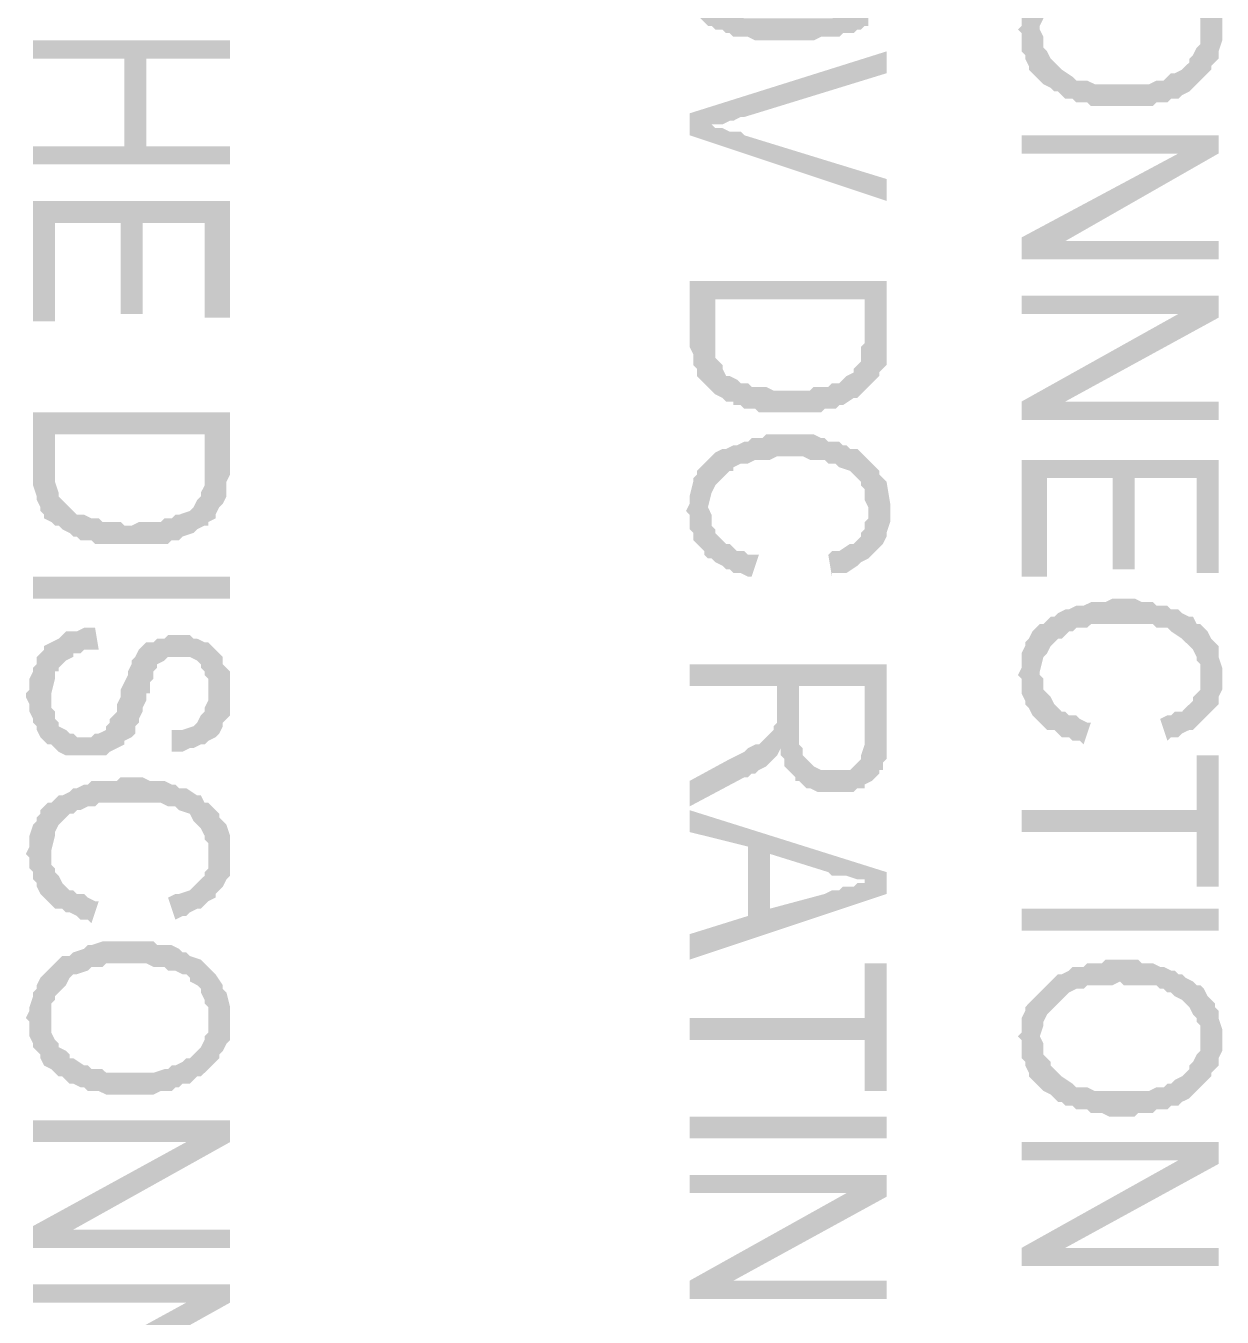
# Model space of a CAD drawing. Header units: inches. Extents: x -186 to 186, y -282 to 282.
# Drawn here: x -14.3 to -2.15, y 40.33 to 53.44 of the extents above; entities that cross this region are included whole.
import ezdxf

# ---------------------------------------------------------------- set-up
doc = ezdxf.new("R2010")
doc.units = ezdxf.units.IN
doc.header["$MEASUREMENT"] = 0
doc.layers.add('H', color=7, linetype='CONTINUOUS', lineweight=100)

msp = doc.modelspace()

# ---------------------------------------------------------------- hatches: boundary and pattern name
at = {"layer": 'H', "linetype": 'Continuous'}
for points in [[(-5.741, 53.481), (-5.741, 53.852), (-5.741, 53.815), (-5.778, 53.741), (-5.815, 53.667), (-5.852, 53.63), (-5.889, 53.593), (-5.926, 53.556), (-5.963, 53.556), (-6, 53.556), (-6.037, 53.556), (-6.111, 53.519), (-6.148, 53.519), (-6.222, 53.519), (-6.259, 53.519), (-6.852, 53.519), (-6.889, 53.519), (-6.963, 53.519), (-7, 53.519), (-7.074, 53.556), (-7.111, 53.556), (-7.148, 53.556), (-7.185, 53.556), (-7.222, 53.593), (-7.259, 53.63), (-7.296, 53.667), (-7.333, 53.704), (-7.37, 53.741), (-7.37, 53.778), (-7.37, 53.815), (-7.37, 54.185), (-7.481, 54.111), (-7.519, 54.074), (-7.519, 54.037), (-7.556, 54), (-7.556, 53.926), (-7.556, 53.889), (-7.593, 53.815), (-7.556, 53.815), (-7.556, 53.741), (-7.556, 53.704), (-7.556, 53.667), (-7.519, 53.63), (-7.481, 53.556), (-7.444, 53.519), (-7.407, 53.481), (-7.37, 53.444), (-7.333, 53.444), (-7.296, 53.407), (-7.222, 53.407), (-7.185, 53.37), (-7.148, 53.37), (-7.111, 53.333), (-7.037, 53.333), (-7, 53.333), (-6.963, 53.333), (-6.889, 53.296), (-6.778, 53.296), (-6.704, 53.296), (-6.407, 53.296), (-6.333, 53.296), (-6.296, 53.296), (-6.222, 53.333), (-6.148, 53.333), (-6.111, 53.333), (-6.037, 53.333), (-6, 53.37), (-5.963, 53.37), (-5.889, 53.37), (-5.852, 53.407), (-5.815, 53.407), (-5.778, 53.444), (-5.741, 53.444)], [(-2.148, 53.407), (-2.148, 53.481), (-2.148, 53.556), (-2.185, 53.593), (-2.185, 53.667), (-2.222, 53.704), (-2.222, 53.741), (-2.296, 53.815), (-2.333, 53.889), (-2.37, 53.926), (-2.407, 53.963), (-2.444, 53.963), (-2.519, 54), (-2.556, 54.037), (-2.593, 54.037), (-2.63, 54.074), (-2.667, 54.111), (-2.741, 54.111), (-2.778, 54.148), (-2.852, 54.148), (-2.889, 54.148), (-2.963, 54.148), (-3, 54.185), (-3.333, 54.185), (-3.37, 54.148), (-3.444, 54.148), (-3.519, 54.148), (-3.556, 54.148), (-3.63, 54.111), (-3.667, 54.111), (-3.704, 54.074), (-3.778, 54.037), (-3.815, 54.037), (-3.852, 54), (-3.889, 53.963), (-3.926, 53.963), (-3.963, 53.889), (-4.037, 53.815), (-4.074, 53.778), (-4.111, 53.741), (-4.148, 53.704), (-4.148, 53.667), (-4.185, 53.63), (-4.185, 53.519), (-4.185, 53.444), (-4.222, 53.407), (-4.185, 53.37), (-4.185, 53.259), (-4.185, 53.185), (-4.148, 53.148), (-4.148, 53.111), (-4.111, 53.037), (-4.111, 53), (-4.074, 52.963), (-4.037, 52.926), (-4, 52.889), (-4, 53.444), (-3.963, 53.519), (-3.963, 53.556), (-3.926, 53.63), (-3.889, 53.667), (-3.852, 53.704), (-3.815, 53.741), (-3.778, 53.778), (-3.741, 53.815), (-3.704, 53.852), (-3.63, 53.889), (-3.556, 53.889), (-3.519, 53.926), (-3.444, 53.926), (-3.407, 53.963), (-3.259, 53.963), (-3.185, 53.963), (-3.148, 53.963), (-3, 53.963), (-2.963, 53.926), (-2.889, 53.926), (-2.815, 53.926), (-2.778, 53.889), (-2.741, 53.889), (-2.704, 53.852), (-2.667, 53.852), (-2.63, 53.815), (-2.556, 53.815), (-2.556, 53.778), (-2.519, 53.741), (-2.481, 53.704), (-2.444, 53.63), (-2.407, 53.593), (-2.407, 53.556), (-2.37, 53.519), (-2.37, 52.889), (-2.333, 52.926), (-2.296, 52.963), (-2.259, 53), (-2.259, 53.037), (-2.222, 53.074), (-2.185, 53.111), (-2.185, 53.185), (-2.148, 53.296), (-2.148, 53.333)], [(-2.37, 52.889), (-2.37, 53.37), (-2.37, 53.296), (-2.37, 53.259), (-2.407, 53.222), (-2.444, 53.148), (-2.481, 53.111), (-2.481, 53.074), (-2.519, 53.037), (-2.556, 53), (-2.63, 52.963), (-2.667, 52.963), (-2.704, 52.926), (-2.741, 52.889), (-2.778, 52.889), (-2.815, 52.889), (-2.889, 52.852), (-2.926, 52.852), (-3, 52.852), (-3.333, 52.852), (-3.407, 52.852), (-3.444, 52.852), (-3.519, 52.889), (-3.556, 52.889), (-3.63, 52.889), (-3.667, 52.926), (-3.778, 53), (-3.852, 53.074), (-3.889, 53.111), (-3.926, 53.185), (-3.963, 53.222), (-3.963, 53.296), (-3.963, 53.333), (-4, 53.407), (-4, 52.889), (-3.963, 52.852), (-3.889, 52.815), (-3.852, 52.778), (-3.815, 52.778), (-3.778, 52.741), (-3.741, 52.704), (-3.667, 52.704), (-3.63, 52.667), (-3.593, 52.667), (-3.519, 52.667), (-3.481, 52.63), (-3.407, 52.63), (-3.37, 52.63), (-3.296, 52.63), (-3.037, 52.63), (-3, 52.63), (-2.926, 52.63), (-2.852, 52.63), (-2.815, 52.667), (-2.778, 52.667), (-2.704, 52.667), (-2.667, 52.704), (-2.63, 52.704), (-2.593, 52.704), (-2.556, 52.741), (-2.481, 52.778), (-2.407, 52.852)], [(-12.222, 53.111), (-12.222, 53.296), (-14.222, 53.296), (-14.222, 53.111), (-13.296, 53.111), (-13.296, 52.222), (-13.074, 53.111)], [(-12.222, 52.037), (-12.222, 52.222), (-13.074, 52.222), (-13.074, 53.111), (-13.296, 52.222), (-14.222, 52.222), (-14.222, 52.037)], [(-5.556, 52.963), (-5.556, 53.185), (-7.556, 52.556), (-7.333, 52.444), (-7.259, 52.444), (-7.222, 52.444), (-7.148, 52.481), (-7.111, 52.481), (-7.037, 52.519), (-7, 52.519)], [(-5.556, 51.667), (-5.556, 51.889), (-7, 52.333), (-7.037, 52.37), (-7.111, 52.37), (-7.148, 52.37), (-7.222, 52.407), (-7.296, 52.407), (-7.333, 52.444), (-7.556, 52.556), (-7.556, 52.333)], [(-2.185, 52.148), (-2.185, 52.333), (-4.185, 52.333), (-4.185, 52.148), (-2.593, 52.148)], [(-2.185, 52.148), (-2.593, 52.148), (-4.185, 51.296), (-3.741, 51.259)], [(-12.222, 50.481), (-12.222, 51.667), (-14.222, 51.667), (-14.222, 50.444), (-14, 50.444), (-14, 51.444), (-13.333, 51.444), (-13.333, 50.519), (-13.111, 50.519), (-13.111, 51.444), (-12.481, 51.444), (-12.481, 50.481)], [(-2.185, 51.074), (-2.185, 51.259), (-3.741, 51.259), (-4.185, 51.296), (-4.185, 51.074)], [(-5.556, 50.296), (-5.556, 50.852), (-7.556, 50.852), (-7.556, 50.185), (-7.519, 50.111), (-7.519, 50), (-7.481, 49.963), (-7.481, 49.889), (-7.444, 49.852), (-7.407, 49.815), (-7.37, 49.778), (-7.333, 49.741), (-7.296, 50.667), (-5.778, 50.667), (-5.778, 50.296), (-5.778, 49.741), (-5.741, 49.778), (-5.704, 49.815), (-5.667, 49.852), (-5.63, 49.889), (-5.63, 49.926), (-5.556, 50), (-5.556, 50.074), (-5.556, 50.111), (-5.556, 50.185), (-5.556, 50.222)], [(-5.778, 49.741), (-5.778, 50.296), (-5.778, 50.222), (-5.815, 50.185), (-5.815, 50.111), (-5.815, 50.074), (-5.815, 50.037), (-5.852, 50), (-5.889, 49.963), (-5.889, 49.926), (-5.963, 49.889), (-6, 49.852), (-6.037, 49.815), (-6.111, 49.815), (-6.148, 49.778), (-6.185, 49.778), (-6.222, 49.778), (-6.296, 49.778), (-6.333, 49.741), (-6.481, 49.741), (-6.519, 49.741), (-6.593, 49.741), (-6.667, 49.741), (-6.704, 49.741), (-6.778, 49.778), (-6.815, 49.778), (-6.889, 49.778), (-6.926, 49.778), (-6.963, 49.815), (-7.037, 49.815), (-7.074, 49.852), (-7.148, 49.889), (-7.185, 49.889), (-7.222, 49.963), (-7.222, 50), (-7.259, 50.037), (-7.296, 50.074), (-7.296, 50.185), (-7.296, 50.667), (-7.333, 49.741), (-7.296, 49.704), (-7.222, 49.667), (-7.185, 49.63), (-7.111, 49.63), (-7.111, 49.593), (-7.037, 49.593), (-7, 49.556), (-6.963, 49.556), (-6.889, 49.556), (-6.852, 49.519), (-6.778, 49.519), (-6.704, 49.519), (-6.333, 49.519), (-6.296, 49.519), (-6.222, 49.519), (-6.185, 49.556), (-6.148, 49.556), (-6.074, 49.556), (-6.037, 49.593), (-6, 49.593), (-5.889, 49.667), (-5.852, 49.667), (-5.815, 49.704)], [(-2.185, 50.481), (-2.185, 50.704), (-4.185, 50.704), (-4.185, 50.519), (-2.593, 50.519)], [(-2.185, 50.481), (-2.593, 50.519), (-4.185, 49.63), (-3.741, 49.63)], [(-2.185, 49.444), (-2.185, 49.63), (-3.741, 49.63), (-4.185, 49.63), (-4.185, 49.444)], [(-12.222, 48.963), (-12.222, 49.519), (-14.222, 49.519), (-14.222, 48.815), (-14.222, 48.778), (-14.185, 48.667), (-14.185, 48.63), (-14.148, 48.556), (-14.148, 48.519), (-14.111, 48.481), (-14.111, 48.444), (-14.037, 48.407), (-14, 48.37), (-14, 49.296), (-12.481, 49.296), (-12.481, 48.963), (-12.444, 48.37), (-12.444, 48.407), (-12.37, 48.444), (-12.37, 48.481), (-12.333, 48.556), (-12.296, 48.593), (-12.259, 48.667), (-12.259, 48.704), (-12.259, 48.778), (-12.259, 48.815), (-12.222, 48.889)], [(-12.444, 48.37), (-12.481, 48.963), (-12.481, 48.889), (-12.481, 48.815), (-12.481, 48.778), (-12.519, 48.704), (-12.519, 48.667), (-12.556, 48.63), (-12.593, 48.556), (-12.63, 48.519), (-12.741, 48.481), (-12.778, 48.481), (-12.815, 48.444), (-12.889, 48.444), (-12.926, 48.407), (-12.963, 48.407), (-13.037, 48.407), (-13.148, 48.407), (-13.222, 48.37), (-13.296, 48.37), (-13.333, 48.407), (-13.407, 48.407), (-13.481, 48.407), (-13.519, 48.407), (-13.556, 48.444), (-13.63, 48.444), (-13.704, 48.481), (-13.778, 48.481), (-13.815, 48.519), (-13.852, 48.556), (-13.889, 48.593), (-13.926, 48.63), (-13.963, 48.667), (-13.963, 48.704), (-14, 48.815), (-14, 49.296), (-14, 48.37), (-13.963, 48.37), (-13.926, 48.333), (-13.852, 48.296), (-13.815, 48.259), (-13.778, 48.259), (-13.741, 48.222), (-13.667, 48.222), (-13.63, 48.222), (-13.593, 48.185), (-13.519, 48.185), (-13.481, 48.185), (-13.407, 48.185), (-13.037, 48.185), (-12.963, 48.185), (-12.926, 48.185), (-12.852, 48.185), (-12.815, 48.222), (-12.778, 48.222), (-12.741, 48.222), (-12.704, 48.259), (-12.593, 48.296), (-12.556, 48.333), (-12.481, 48.37)], [(-5.741, 49.037), (-5.778, 49.074), (-5.815, 49.111), (-5.852, 49.148), (-5.926, 49.148), (-5.963, 49.185), (-6, 49.185), (-6.037, 49.222), (-6.074, 49.222), (-6.148, 49.222), (-6.185, 49.259), (-6.222, 49.259), (-6.296, 49.296), (-6.333, 49.296), (-6.407, 49.296), (-6.63, 49.296), (-6.704, 49.296), (-6.778, 49.296), (-6.815, 49.259), (-6.852, 49.259), (-6.926, 49.259), (-6.963, 49.222), (-7, 49.222), (-7.074, 49.185), (-7.111, 49.185), (-7.185, 49.148), (-7.222, 49.148), (-7.296, 49.111), (-7.333, 49.074), (-7.37, 49.037), (-7.407, 49), (-7.444, 48.963), (-7.481, 48.926), (-7.481, 48.889), (-7.519, 48.852), (-7.519, 48.815), (-7.556, 48.667), (-7.556, 48.593), (-7.593, 48.519), (-7.556, 48.481), (-7.556, 48.444), (-7.556, 48.37), (-7.556, 48.333), (-7.519, 48.296), (-7.519, 48.222), (-7.481, 48.185), (-7.444, 48.148), (-7.407, 48.111), (-7.407, 48.074), (-7.37, 48.037), (-7.37, 48.556), (-7.333, 48.704), (-7.296, 48.778), (-7.259, 48.815), (-7.222, 48.852), (-7.185, 48.889), (-7.148, 48.926), (-7.111, 48.926), (-7.111, 48.963), (-7.037, 49), (-7, 49), (-6.963, 49), (-6.889, 49.037), (-6.852, 49.037), (-6.778, 49.037), (-6.741, 49.037), (-6.667, 49.074), (-6.407, 49.074), (-6.333, 49.037), (-6.296, 49.037), (-6.222, 49.037), (-6.185, 49.037), (-6.148, 49), (-6.074, 49), (-6.037, 48.963), (-5.926, 48.926), (-5.889, 48.889), (-5.852, 48.852), (-5.815, 48.815), (-5.815, 48.778), (-5.778, 48.741), (-5.778, 48.704), (-5.778, 48.63), (-5.741, 48.556), (-5.741, 48.519)], [(-5.519, 48.519), (-5.519, 48.593), (-5.556, 48.815), (-5.593, 48.852), (-5.63, 48.889), (-5.63, 48.926), (-5.667, 48.963), (-5.704, 49), (-5.741, 49.037), (-5.741, 48.519), (-5.741, 48.444), (-5.778, 48.407), (-5.778, 48.333), (-5.815, 48.296), (-5.815, 48.259), (-5.852, 48.222), (-5.889, 48.185), (-5.926, 48.185), (-6.037, 48.111), (-6.111, 48.111), (-6.148, 48.074), (-6.111, 47.852), (-6.111, 47.889), (-6.037, 47.889), (-5.963, 47.889), (-5.852, 47.963), (-5.815, 48), (-5.741, 48.037), (-5.704, 48.074), (-5.667, 48.111), (-5.63, 48.148), (-5.593, 48.185), (-5.556, 48.259), (-5.556, 48.296), (-5.519, 48.407), (-5.519, 48.444)], [(-2.185, 47.889), (-2.185, 49.037), (-4.185, 49.037), (-4.185, 47.852), (-3.926, 47.852), (-3.926, 48.852), (-3.259, 48.852), (-3.259, 47.926), (-3.037, 47.926), (-3.037, 48.852), (-2.407, 48.852), (-2.407, 47.889)], [(-6.852, 48.074), (-6.889, 48.074), (-6.963, 48.074), (-7, 48.111), (-7.074, 48.111), (-7.111, 48.148), (-7.148, 48.185), (-7.185, 48.185), (-7.222, 48.222), (-7.296, 48.296), (-7.296, 48.333), (-7.333, 48.37), (-7.333, 48.444), (-7.333, 48.481), (-7.37, 48.556), (-7.37, 48.037), (-7.333, 48.037), (-7.296, 48), (-7.222, 47.963), (-7.185, 47.926), (-7.148, 47.926), (-7.111, 47.889), (-7.037, 47.889), (-6.963, 47.852), (-6.926, 47.852)], [(-14.222, 47.63), (-12.222, 47.63), (-12.222, 47.852), (-14.222, 47.852)], [(-2.37, 47.37), (-2.407, 47.37), (-2.444, 47.444), (-2.481, 47.444), (-2.556, 47.481), (-2.593, 47.519), (-2.63, 47.519), (-2.667, 47.519), (-2.704, 47.556), (-2.778, 47.556), (-2.815, 47.556), (-2.852, 47.593), (-2.926, 47.593), (-2.963, 47.593), (-3.037, 47.63), (-3.259, 47.63), (-3.333, 47.593), (-3.37, 47.593), (-3.444, 47.593), (-3.481, 47.593), (-3.556, 47.556), (-3.593, 47.556), (-3.63, 47.556), (-3.704, 47.519), (-3.741, 47.519), (-3.815, 47.481), (-3.852, 47.444), (-3.889, 47.444), (-3.963, 47.37), (-4, 47.37), (-4.037, 47.333), (-4.074, 47.296), (-4.111, 47.222), (-4.148, 47.185), (-4.148, 47.148), (-4.185, 47.074), (-4.185, 46.963), (-4.185, 46.926), (-4.222, 46.852), (-4.185, 46.815), (-4.185, 46.741), (-4.185, 46.704), (-4.185, 46.667), (-4.148, 46.593), (-4.148, 46.556), (-4.111, 46.519), (-4.074, 46.444), (-4.037, 46.407), (-4, 46.37), (-4, 46.852), (-4, 46.889), (-3.963, 47.037), (-3.926, 47.074), (-3.889, 47.148), (-3.852, 47.185), (-3.815, 47.222), (-3.778, 47.222), (-3.741, 47.259), (-3.704, 47.296), (-3.667, 47.296), (-3.63, 47.333), (-3.593, 47.333), (-3.519, 47.333), (-3.481, 47.37), (-3.407, 47.37), (-3.37, 47.37), (-3.296, 47.37), (-3.037, 47.37), (-2.963, 47.37), (-2.889, 47.37), (-2.852, 47.37), (-2.815, 47.333), (-2.778, 47.333), (-2.704, 47.333), (-2.667, 47.296), (-2.556, 47.222), (-2.519, 47.185), (-2.481, 47.148), (-2.444, 47.111), (-2.407, 47.037), (-2.407, 47), (-2.37, 46.963), (-2.37, 46.889), (-2.37, 46.852)], [(-13.556, 47.111), (-13.593, 47.333), (-13.704, 47.333), (-13.778, 47.296), (-13.815, 47.296), (-13.889, 47.296), (-13.926, 47.259), (-13.963, 47.222), (-14.037, 47.185), (-14.037, 46.63), (-14.037, 46.667), (-14, 46.815), (-14, 46.889), (-13.963, 46.889), (-13.963, 46.926), (-13.926, 46.963), (-13.889, 47), (-13.815, 47.037), (-13.815, 47.074), (-13.741, 47.074), (-13.704, 47.111), (-13.63, 47.111)], [(-2.148, 46.852), (-2.148, 46.926), (-2.185, 47.037), (-2.185, 47.074), (-2.185, 47.148), (-2.222, 47.185), (-2.259, 47.222), (-2.296, 47.296), (-2.333, 47.333), (-2.37, 47.37), (-2.37, 46.852), (-2.37, 46.778), (-2.37, 46.704), (-2.407, 46.667), (-2.444, 46.63), (-2.444, 46.593), (-2.481, 46.556), (-2.519, 46.519), (-2.556, 46.481), (-2.63, 46.481), (-2.667, 46.444), (-2.704, 46.444), (-2.778, 46.407), (-2.704, 46.185), (-2.667, 46.222), (-2.593, 46.222), (-2.556, 46.259), (-2.481, 46.296), (-2.444, 46.296), (-2.37, 46.37), (-2.333, 46.407), (-2.296, 46.444), (-2.259, 46.481), (-2.222, 46.519), (-2.185, 46.556), (-2.185, 46.63), (-2.148, 46.704), (-2.148, 46.778)], [(-12.222, 46.667), (-12.222, 46.778), (-12.222, 46.815), (-12.222, 46.889), (-12.259, 46.926), (-12.296, 46.963), (-12.296, 47.037), (-12.333, 47.074), (-12.37, 47.111), (-12.407, 47.148), (-12.444, 47.185), (-12.481, 47.185), (-12.556, 47.222), (-12.593, 47.222), (-12.63, 47.259), (-12.704, 47.259), (-12.778, 47.259), (-12.852, 47.259), (-12.889, 47.222), (-12.963, 47.222), (-13, 47.185), (-13.074, 47.185), (-13.111, 47.148), (-13.148, 47.111), (-13.185, 47.037), (-13.222, 47), (-13.222, 46.963), (-13.259, 46.889), (-13.259, 46.852), (-13.333, 46.704), (-13.333, 46.63), (-13.37, 46.556), (-13.37, 46.481), (-13.407, 46.444), (-13.444, 46.407), (-13.444, 46.37), (-13.481, 46.333), (-13.481, 46.296), (-13.556, 46.259), (-13.593, 46.259), (-13.63, 46.222), (-13.704, 46.222), (-13.778, 46.222), (-13.815, 46.259), (-13.852, 46.259), (-13.889, 46.296), (-13.963, 46.333), (-13.963, 46.37), (-14, 46.407), (-14, 46.481), (-14.037, 46.519), (-14.037, 46.556), (-14.037, 46.63), (-14.037, 47.185), (-14.111, 47.148), (-14.111, 47.111), (-14.148, 47.074), (-14.185, 47.037), (-14.185, 46.963), (-14.222, 46.926), (-14.222, 46.889), (-14.259, 46.815), (-14.259, 46.778), (-14.259, 46.704), (-14.296, 46.667), (-14.296, 46.63), (-14.259, 46.556), (-14.259, 46.519), (-14.259, 46.481), (-14.222, 46.407), (-14.222, 46.37), (-14.185, 46.333), (-14.185, 46.296), (-14.148, 46.222), (-14.111, 46.185), (-14.074, 46.148), (-14.037, 46.148), (-14, 46.111), (-13.963, 46.074), (-13.889, 46.037), (-13.852, 46.037), (-13.778, 46.037), (-13.556, 46.037), (-13.519, 46.037), (-13.481, 46.037), (-13.444, 46.074), (-13.37, 46.111), (-13.296, 46.148), (-13.296, 46.185), (-13.222, 46.222), (-13.185, 46.259), (-13.185, 46.333), (-13.148, 46.37), (-13.148, 46.407), (-13.111, 46.481), (-13.111, 46.519), (-13.074, 46.593), (-13.074, 46.667), (-13.037, 46.667), (-13.037, 46.778), (-13, 46.815), (-13, 46.889), (-12.963, 46.926), (-12.963, 46.963), (-12.889, 47), (-12.852, 47.037), (-12.815, 47.037), (-12.704, 47.037), (-12.667, 47.037), (-12.63, 47.037), (-12.556, 47), (-12.519, 46.963), (-12.519, 46.926), (-12.481, 46.889), (-12.481, 46.852), (-12.444, 46.815), (-12.444, 46.741), (-12.444, 46.667), (-12.444, 46.185), (-12.37, 46.222), (-12.333, 46.259), (-12.296, 46.333), (-12.296, 46.37), (-12.259, 46.407), (-12.222, 46.444), (-12.222, 46.556), (-12.222, 46.63)], [(-5.556, 46.222), (-5.556, 46.963), (-7.556, 46.963), (-7.556, 46.741), (-6.667, 46.741), (-6.667, 46.481), (-6.63, 46.111), (-6.63, 46.037), (-6.593, 46), (-6.593, 45.926), (-6.556, 45.889), (-6.519, 45.852), (-6.481, 45.815), (-6.481, 45.778), (-6.444, 45.778), (-6.444, 46.741), (-5.778, 46.741), (-5.778, 46.222), (-5.778, 45.741), (-5.704, 45.778), (-5.667, 45.815), (-5.63, 45.852), (-5.63, 45.889), (-5.593, 45.889), (-5.593, 45.963), (-5.556, 46), (-5.556, 46.037), (-5.556, 46.148)], [(-3.481, 46.37), (-3.519, 46.37), (-3.593, 46.407), (-3.63, 46.444), (-3.704, 46.444), (-3.741, 46.481), (-3.778, 46.481), (-3.815, 46.519), (-3.852, 46.556), (-3.889, 46.63), (-3.926, 46.667), (-3.963, 46.704), (-3.963, 46.741), (-3.963, 46.815), (-4, 46.852), (-4, 46.37), (-3.963, 46.333), (-3.926, 46.296), (-3.852, 46.296), (-3.815, 46.259), (-3.778, 46.222), (-3.704, 46.222), (-3.667, 46.185), (-3.593, 46.185), (-3.556, 46.148)], [(-5.778, 45.741), (-5.778, 46.222), (-5.778, 46.148), (-5.815, 46.037), (-5.815, 46), (-5.852, 45.963), (-5.926, 45.889), (-6, 45.889), (-6.037, 45.889), (-6.185, 45.889), (-6.222, 45.889), (-6.296, 45.926), (-6.333, 45.963), (-6.37, 46), (-6.407, 46.037), (-6.407, 46.111), (-6.444, 46.148), (-6.444, 46.741), (-6.444, 45.778), (-6.37, 45.704), (-6.333, 45.704), (-6.259, 45.667), (-6.222, 45.667), (-6, 45.667), (-5.963, 45.667), (-5.889, 45.667), (-5.852, 45.704), (-5.778, 45.704)], [(-12.444, 46.185), (-12.444, 46.667), (-12.444, 46.63), (-12.444, 46.593), (-12.481, 46.519), (-12.481, 46.481), (-12.519, 46.444), (-12.556, 46.37), (-12.593, 46.333), (-12.704, 46.296), (-12.778, 46.296), (-12.815, 46.296), (-12.815, 46.074), (-12.741, 46.074), (-12.704, 46.074), (-12.63, 46.111), (-12.593, 46.111), (-12.519, 46.148), (-12.481, 46.148)], [(-6.63, 46.111), (-6.667, 46.481), (-6.667, 46.407), (-6.667, 46.37), (-6.704, 46.333), (-6.704, 46.296), (-6.778, 46.222), (-6.815, 46.185), (-6.852, 46.148), (-6.889, 46.148), (-6.963, 46.111), (-7, 46.074), (-7.074, 46.037), (-7.148, 46), (-7.556, 45.778), (-7.556, 45.519), (-7, 45.815), (-6.963, 45.815), (-6.926, 45.852), (-6.889, 45.852), (-6.852, 45.889), (-6.778, 45.926), (-6.741, 45.963), (-6.704, 46), (-6.667, 46.037)], [(-2.185, 44.704), (-2.185, 46.037), (-2.407, 46.037), (-2.407, 45.481), (-4.185, 45.481), (-4.185, 45.259), (-2.407, 45.259), (-2.407, 44.704)], [(-12.444, 45.556), (-12.481, 45.556), (-12.519, 45.63), (-12.556, 45.63), (-12.667, 45.704), (-12.741, 45.704), (-12.778, 45.741), (-12.815, 45.741), (-12.889, 45.778), (-12.926, 45.778), (-13, 45.778), (-13.037, 45.778), (-13.111, 45.815), (-13.333, 45.815), (-13.37, 45.778), (-13.444, 45.778), (-13.519, 45.778), (-13.556, 45.778), (-13.63, 45.778), (-13.667, 45.741), (-13.704, 45.741), (-13.778, 45.704), (-13.815, 45.704), (-13.852, 45.667), (-13.926, 45.63), (-13.963, 45.63), (-14.037, 45.556), (-14.074, 45.556), (-14.111, 45.519), (-14.148, 45.481), (-14.148, 45.444), (-14.185, 45.407), (-14.185, 45.37), (-14.222, 45.333), (-14.259, 45.222), (-14.259, 45.148), (-14.259, 45.111), (-14.296, 45.037), (-14.259, 45), (-14.259, 44.926), (-14.259, 44.889), (-14.222, 44.852), (-14.222, 44.778), (-14.185, 44.741), (-14.185, 44.704), (-14.148, 44.63), (-14.111, 44.593), (-14.074, 44.556), (-14.037, 45.037), (-14.037, 45.074), (-14, 45.222), (-14, 45.259), (-13.963, 45.333), (-13.926, 45.37), (-13.889, 45.407), (-13.852, 45.444), (-13.815, 45.444), (-13.778, 45.481), (-13.741, 45.481), (-13.667, 45.519), (-13.593, 45.519), (-13.556, 45.556), (-13.481, 45.556), (-13.444, 45.556), (-13.37, 45.556), (-13.111, 45.556), (-13.037, 45.556), (-12.963, 45.556), (-12.926, 45.556), (-12.852, 45.519), (-12.815, 45.519), (-12.778, 45.519), (-12.741, 45.481), (-12.63, 45.444), (-12.593, 45.37), (-12.556, 45.333), (-12.519, 45.296), (-12.481, 45.222), (-12.481, 45.185), (-12.444, 45.148), (-12.444, 45.074), (-12.444, 45.037)], [(-12.222, 45.037), (-12.222, 45.111), (-12.222, 45.148), (-12.222, 45.222), (-12.259, 45.333), (-12.296, 45.37), (-12.333, 45.407), (-12.333, 45.444), (-12.37, 45.481), (-12.407, 45.519), (-12.444, 45.556), (-12.444, 45.037), (-12.444, 44.963), (-12.444, 44.889), (-12.481, 44.852), (-12.481, 44.815), (-12.519, 44.778), (-12.556, 44.741), (-12.593, 44.704), (-12.63, 44.667), (-12.741, 44.63), (-12.778, 44.63), (-12.852, 44.593), (-12.778, 44.37), (-12.704, 44.407), (-12.667, 44.407), (-12.63, 44.444), (-12.556, 44.481), (-12.519, 44.481), (-12.481, 44.519), (-12.444, 44.556), (-12.37, 44.593), (-12.37, 44.63), (-12.333, 44.667), (-12.296, 44.704), (-12.259, 44.778), (-12.222, 44.815), (-12.222, 44.889), (-12.222, 44.963)], [(-5.556, 44.63), (-5.556, 44.852), (-7.556, 45.481), (-7.556, 45.259), (-6.963, 45.111), (-6.963, 44.407), (-6.741, 45.037), (-6.148, 44.852), (-6.111, 44.815), (-6.037, 44.815), (-5.963, 44.815), (-5.852, 44.778), (-5.815, 44.778), (-5.778, 44.778)], [(-13.556, 44.556), (-13.593, 44.556), (-13.667, 44.593), (-13.704, 44.63), (-13.778, 44.63), (-13.815, 44.667), (-13.852, 44.667), (-13.889, 44.704), (-13.926, 44.741), (-13.963, 44.815), (-14, 44.852), (-14, 44.889), (-14.037, 44.926), (-14.037, 45), (-14.037, 45.037), (-14.074, 44.556), (-14.037, 44.519), (-14, 44.481), (-13.926, 44.481), (-13.889, 44.444), (-13.852, 44.444), (-13.778, 44.407), (-13.741, 44.37), (-13.667, 44.37), (-13.63, 44.333)], [(-5.556, 44.63), (-5.778, 44.778), (-5.778, 44.741), (-5.852, 44.741), (-5.889, 44.704), (-5.926, 44.704), (-6, 44.704), (-6.037, 44.667), (-6.111, 44.667), (-6.185, 44.63), (-6.741, 44.481), (-6.741, 45.037), (-6.963, 44.407), (-7.556, 44.222), (-7.556, 43.963)], [(-4.185, 44.259), (-2.185, 44.259), (-2.185, 44.481), (-4.185, 44.481)], [(-12.222, 43.37), (-12.222, 43.481), (-12.259, 43.63), (-12.296, 43.667), (-12.296, 43.704), (-12.37, 43.815), (-12.407, 43.852), (-12.444, 43.889), (-12.481, 43.926), (-12.519, 43.963), (-12.63, 44), (-12.667, 44.037), (-12.704, 44.037), (-12.741, 44.074), (-12.815, 44.111), (-12.852, 44.111), (-12.889, 44.111), (-12.963, 44.111), (-13, 44.148), (-13.074, 44.148), (-13.407, 44.148), (-13.444, 44.148), (-13.519, 44.148), (-13.63, 44.111), (-13.667, 44.111), (-13.704, 44.074), (-13.815, 44.037), (-13.852, 44), (-13.926, 44), (-13.963, 43.963), (-14, 43.926), (-14.037, 43.889), (-14.074, 43.852), (-14.111, 43.815), (-14.148, 43.778), (-14.185, 43.704), (-14.185, 43.667), (-14.222, 43.63), (-14.222, 43.593), (-14.259, 43.481), (-14.259, 43.444), (-14.296, 43.37), (-14.259, 43.333), (-14.259, 43.222), (-14.259, 43.185), (-14.222, 43.111), (-14.222, 43.074), (-14.185, 43.037), (-14.148, 43), (-14.148, 42.963), (-14.111, 42.889), (-14.037, 42.852), (-14.037, 43.407), (-14.037, 43.519), (-14, 43.556), (-14, 43.593), (-13.963, 43.63), (-13.926, 43.667), (-13.889, 43.704), (-13.852, 43.778), (-13.815, 43.815), (-13.778, 43.815), (-13.667, 43.852), (-13.63, 43.889), (-13.556, 43.889), (-13.519, 43.889), (-13.481, 43.926), (-13.333, 43.926), (-13.259, 43.926), (-13.185, 43.926), (-13.074, 43.926), (-13, 43.889), (-12.963, 43.889), (-12.889, 43.889), (-12.852, 43.852), (-12.815, 43.852), (-12.778, 43.852), (-12.704, 43.815), (-12.667, 43.815), (-12.63, 43.778), (-12.63, 43.741), (-12.556, 43.704), (-12.519, 43.667), (-12.519, 43.63), (-12.481, 43.556), (-12.481, 43.519), (-12.444, 43.481), (-12.444, 42.852), (-12.407, 42.889), (-12.37, 42.926), (-12.333, 42.963), (-12.333, 43), (-12.296, 43.037), (-12.259, 43.111), (-12.222, 43.148), (-12.222, 43.259), (-12.222, 43.296)], [(-5.556, 42.63), (-5.556, 43.926), (-5.778, 43.926), (-5.778, 43.37), (-7.556, 43.37), (-7.556, 43.148), (-5.778, 43.148), (-5.778, 42.63)], [(-2.148, 43.185), (-2.148, 43.259), (-2.185, 43.37), (-2.185, 43.444), (-2.222, 43.481), (-2.222, 43.519), (-2.259, 43.556), (-2.296, 43.593), (-2.333, 43.667), (-2.37, 43.704), (-2.407, 43.704), (-2.444, 43.741), (-2.519, 43.778), (-2.556, 43.815), (-2.593, 43.815), (-2.63, 43.852), (-2.667, 43.852), (-2.741, 43.889), (-2.778, 43.889), (-2.852, 43.926), (-2.889, 43.926), (-2.963, 43.926), (-3, 43.963), (-3.333, 43.963), (-3.37, 43.926), (-3.444, 43.926), (-3.519, 43.926), (-3.556, 43.889), (-3.63, 43.889), (-3.667, 43.889), (-3.704, 43.852), (-3.778, 43.815), (-3.815, 43.815), (-3.852, 43.778), (-3.889, 43.741), (-3.926, 43.704), (-3.963, 43.667), (-4, 43.63), (-4.037, 43.593), (-4.074, 43.556), (-4.111, 43.519), (-4.148, 43.481), (-4.148, 43.444), (-4.185, 43.37), (-4.185, 43.296), (-4.185, 43.222), (-4.222, 43.185), (-4.185, 43.148), (-4.185, 43.037), (-4.185, 42.963), (-4.148, 42.926), (-4.148, 42.889), (-4.111, 42.815), (-4.111, 42.778), (-4.074, 42.741), (-4.037, 42.704), (-4, 42.667), (-4, 43.185), (-3.963, 43.296), (-3.963, 43.333), (-3.926, 43.407), (-3.889, 43.444), (-3.852, 43.481), (-3.815, 43.519), (-3.778, 43.556), (-3.741, 43.593), (-3.704, 43.63), (-3.63, 43.667), (-3.556, 43.667), (-3.519, 43.704), (-3.444, 43.704), (-3.407, 43.704), (-3.259, 43.704), (-3.185, 43.741), (-3.148, 43.704), (-3, 43.704), (-2.963, 43.704), (-2.889, 43.704), (-2.815, 43.704), (-2.778, 43.667), (-2.741, 43.667), (-2.704, 43.63), (-2.667, 43.63), (-2.63, 43.593), (-2.556, 43.556), (-2.519, 43.519), (-2.481, 43.481), (-2.444, 43.407), (-2.407, 43.37), (-2.407, 43.333), (-2.37, 43.296), (-2.37, 42.667), (-2.333, 42.704), (-2.296, 42.741), (-2.259, 42.778), (-2.259, 42.815), (-2.222, 42.852), (-2.185, 42.889), (-2.185, 42.963), (-2.148, 43.037), (-2.148, 43.111)], [(-12.444, 42.852), (-12.444, 43.37), (-12.444, 43.296), (-12.444, 43.222), (-12.481, 43.185), (-12.481, 43.148), (-12.519, 43.074), (-12.556, 43.037), (-12.593, 43), (-12.63, 42.963), (-12.667, 42.963), (-12.704, 42.926), (-12.778, 42.889), (-12.815, 42.889), (-12.852, 42.852), (-12.889, 42.852), (-13, 42.815), (-13.074, 42.815), (-13.407, 42.815), (-13.481, 42.815), (-13.519, 42.852), (-13.556, 42.852), (-13.63, 42.852), (-13.667, 42.889), (-13.704, 42.889), (-13.815, 42.963), (-13.852, 42.963), (-13.852, 43), (-13.889, 43.037), (-13.963, 43.074), (-13.963, 43.111), (-14, 43.148), (-14.037, 43.222), (-14.037, 43.259), (-14.037, 43.333), (-14.037, 43.37), (-14.037, 42.852), (-14, 42.815), (-13.963, 42.778), (-13.926, 42.778), (-13.889, 42.741), (-13.852, 42.704), (-13.815, 42.704), (-13.741, 42.667), (-13.704, 42.667), (-13.667, 42.63), (-13.593, 42.63), (-13.556, 42.63), (-13.481, 42.593), (-13.444, 42.593), (-13.37, 42.593), (-13.111, 42.593), (-13.037, 42.593), (-13, 42.593), (-12.926, 42.63), (-12.889, 42.63), (-12.815, 42.63), (-12.778, 42.667), (-12.741, 42.667), (-12.704, 42.704), (-12.667, 42.704), (-12.63, 42.704), (-12.556, 42.778), (-12.519, 42.778), (-12.481, 42.815)], [(-2.37, 42.667), (-2.37, 43.148), (-2.37, 43.074), (-2.37, 43.037), (-2.407, 43), (-2.444, 42.926), (-2.481, 42.889), (-2.481, 42.852), (-2.519, 42.815), (-2.556, 42.778), (-2.63, 42.741), (-2.667, 42.704), (-2.704, 42.704), (-2.741, 42.667), (-2.778, 42.667), (-2.815, 42.667), (-2.889, 42.63), (-2.926, 42.63), (-3, 42.63), (-3.333, 42.63), (-3.407, 42.63), (-3.444, 42.63), (-3.519, 42.667), (-3.556, 42.667), (-3.63, 42.667), (-3.667, 42.704), (-3.778, 42.778), (-3.815, 42.815), (-3.852, 42.852), (-3.889, 42.889), (-3.889, 42.926), (-3.926, 42.963), (-3.963, 43), (-3.963, 43.074), (-3.963, 43.111), (-4, 43.185), (-4, 42.667), (-3.963, 42.63), (-3.889, 42.593), (-3.852, 42.556), (-3.815, 42.519), (-3.778, 42.519), (-3.741, 42.481), (-3.667, 42.481), (-3.63, 42.444), (-3.593, 42.444), (-3.519, 42.444), (-3.481, 42.407), (-3.407, 42.407), (-3.37, 42.407), (-3.296, 42.37), (-3.037, 42.37), (-3, 42.407), (-2.926, 42.407), (-2.852, 42.407), (-2.815, 42.444), (-2.778, 42.444), (-2.704, 42.444), (-2.667, 42.481), (-2.63, 42.481), (-2.593, 42.481), (-2.556, 42.519), (-2.481, 42.556), (-2.407, 42.63)], [(-7.556, 42.148), (-5.556, 42.148), (-5.556, 42.37), (-7.556, 42.37)], [(-12.222, 42.111), (-12.222, 42.333), (-14.222, 42.333), (-14.222, 42.111), (-12.667, 42.111)], [(-12.222, 42.111), (-12.667, 42.111), (-14.222, 41.259), (-13.815, 41.222)], [(-2.185, 41.889), (-2.185, 42.111), (-4.185, 42.111), (-4.185, 41.926), (-2.593, 41.926)], [(-2.185, 41.889), (-2.593, 41.926), (-4.185, 41.037), (-3.741, 41.037)], [(-5.556, 41.556), (-5.556, 41.778), (-7.556, 41.778), (-7.556, 41.593), (-5.963, 41.593)], [(-5.556, 41.556), (-5.963, 41.593), (-7.556, 40.704), (-7.111, 40.704)], [(-12.222, 41.037), (-12.222, 41.222), (-13.815, 41.222), (-14.222, 41.259), (-14.222, 41.037)], [(-2.185, 40.852), (-2.185, 41.037), (-3.741, 41.037), (-4.185, 41.037), (-4.185, 40.852)], [(-12.222, 40.481), (-12.222, 40.667), (-14.222, 40.667), (-14.222, 40.481), (-12.667, 40.481)], [(-5.556, 40.519), (-5.556, 40.704), (-7.111, 40.704), (-7.556, 40.704), (-7.556, 40.519)], [(-12.222, 40.481), (-12.667, 40.481), (-14.222, 39.63), (-13.815, 39.593)]]:
    msp.add_hatch(color=0, dxfattribs=at).paths.add_polyline_path(points)

doc.saveas('drawing.dxf')
